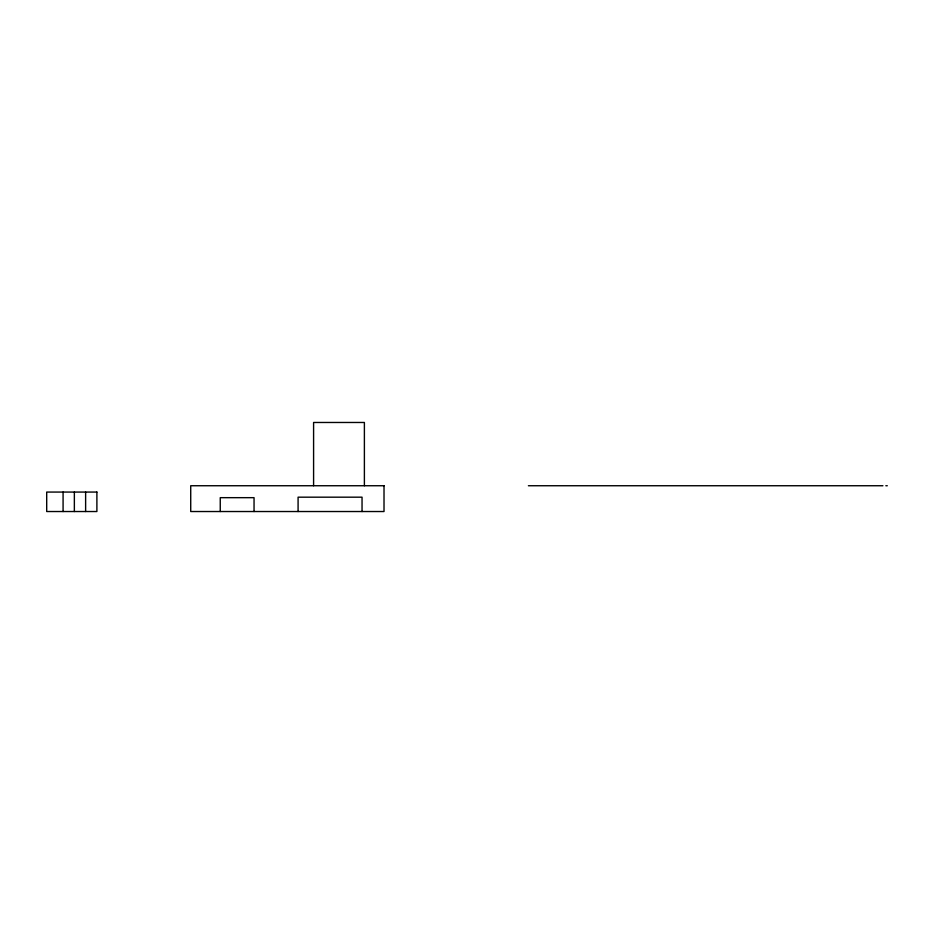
<?xml version="1.0" encoding="UTF-8"?>
<svg xmlns="http://www.w3.org/2000/svg" width="934" height="934" viewBox="0 0 934 934"><rect width="100%" height="100%" fill="white"/><g stroke="black" fill="none" stroke-linecap="round" stroke-linejoin="round"><path stroke-width="1.4" d="M528.399 485.738L882.922 485.738M885.841 485.738L887.3 485.738M364.388 485.738L364.388 422.472L313.591 422.472L313.591 485.738M362.042 511.528L362.042 497.18L298.086 497.18L298.086 511.528M254.048 511.528L254.048 497.67L220.249 497.67L220.249 511.528M85.624 492.066L85.624 511.528M74.358 492.066L74.358 511.528M63.08 492.066L63.08 511.528M384.014 485.738L190.723 485.738L190.723 511.528L384.014 511.528L384.014 485.738M96.891 492.066L46.7 492.066L46.7 511.528L96.891 511.528L96.891 492.066"/></g></svg>
